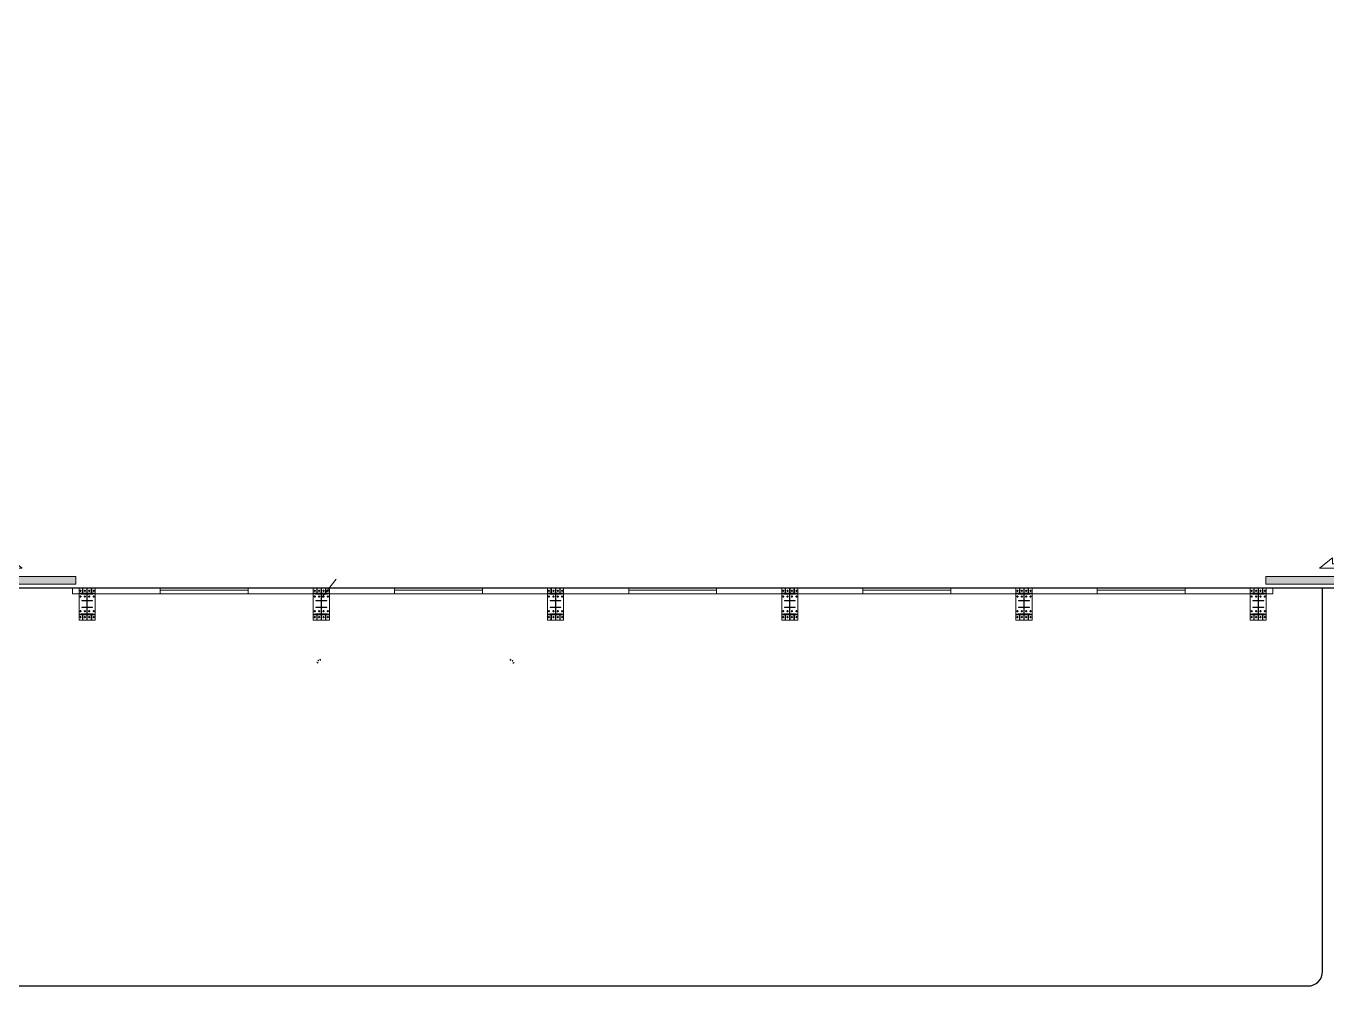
# Model space of a CAD drawing. Extents: x -399171 to -208330, y 1233220 to 1338350.
# Drawn here: x -349220 to -304787, y 1253300 to 1286092 of the extents above; entities that cross this region are included whole.
import ezdxf

# ---------------------------------------------------------------- set-up
doc = ezdxf.new("R2010")
doc.units = 0
for name, pattern in [('AM_ISO08W050', [18, 12, -1.5, 3, -1.5]), ('XKITLINE00', [0]), ('XKITLINE01', [4, 1, -1, 1, -1])]:
    doc.linetypes.add(name, pattern=pattern)
doc.layers.add('4', color=4, linetype='Continuous')
doc.layers.add('Road - Đường', color=4, linetype='Continuous')
for name, color, linetype, lineweight in [('AM_7', 4, 'AM_ISO08W050', 25), ('Bolt', 1, 'Continuous', 0), ('DTHAY', 4, 'Continuous', 20), ('KICH THUOC', 8, 'Continuous', 9), ('Part', 1, 'Continuous', 0), ('Part mark', 1, 'Continuous', 0), ('text', 3, 'Continuous', 5)]:
    doc.layers.add(name, color=color, linetype=linetype, lineweight=lineweight)

# ---------------------------------------------------------------- blocks, each defined once
blk = doc.blocks.new('zw$9178')
at = {"layer": '4', "color": 2}
for p, q in [((66319, 3700), (66319, 16800)), ((21555, 3200), (65819, 3200))]:
    blk.add_line(p, q, dxfattribs=at)
blk.add_arc((65819, 3700), 500, 270, 0, dxfattribs=at)
blk = doc.blocks.new('mat bang cua day khung thep')
at = {"layer": 'KICH THUOC', "ltscale": 5}
h = blk.add_hatch(color=256, dxfattribs=at)
h.set_gradient(color1=(0, 0, 255), one_color=1, tint=1)
h.paths.add_polyline_path([(0, 3372), (-250, 3372), (-250, 611), (0, 611)])
h = blk.add_hatch(color=256, dxfattribs=at)
h.set_gradient(color1=(0, 0, 255), one_color=1, tint=1)
h.paths.add_polyline_path([(0, -728), (-250, -728), (-250, -3488), (0, -3488)])
at = {"layer": 'DTHAY', "ltscale": 5}
for p, q in [((-250, 3372), (-250, 611)), ((-250, 3372), (0, 3372)), ((0, 3372), (0, 611)), ((-518, 1668), (-839, 1252)), ((-518, 177), (-518, 1668)), ((-839, 1252), (-648, 1252)), ((-648, 1252), (-648, 177)), ((-250, 611), (0, 611)), ((-648, 177), (-518, 177)), ((-648, -1369), (-648, -293)), ((-648, -293), (-518, -293)), ((-518, -293), (-518, -1784)), ((-250, -3488), (-250, -728)), ((-250, -728), (0, -728)), ((0, -3488), (0, -728)), ((-518, -1784), (-839, -1369)), ((-839, -1369), (-648, -1369)), ((-250, -3488), (0, -3488))]:
    blk.add_line(p, q, dxfattribs=at)
blk = doc.blocks.new('678')
at = {"layer": 'Bolt', "color": 7, "linetype": 'XKITLINE00', "lineweight": 0}
for p, q in [((-1058491, -34765), (-1058425, -34765)), ((-1058491, -34965), (-1058425, -34965)), ((-1058458, -34732), (-1058458, -34798)), ((-1058458, -34932), (-1058458, -34998)), ((-1058341, -34765), (-1058275, -34765)), ((-1058341, -34965), (-1058275, -34965)), ((-1058308, -34732), (-1058308, -34798)), ((-1058308, -34932), (-1058308, -34998)), ((-1058191, -34765), (-1058125, -34765)), ((-1058191, -34965), (-1058125, -34965)), ((-1058158, -34732), (-1058158, -34798)), ((-1058158, -34932), (-1058158, -34998)), ((-1058041, -34765), (-1057975, -34765)), ((-1058041, -34965), (-1057975, -34965)), ((-1058008, -34732), (-1058008, -34798)), ((-1058008, -34932), (-1058008, -34998)), ((-1050491, -34765), (-1050425, -34765)), ((-1050491, -34965), (-1050425, -34965)), ((-1050458, -34732), (-1050458, -34798)), ((-1050458, -34932), (-1050458, -34998)), ((-1050341, -34765), (-1050275, -34765)), ((-1050341, -34965), (-1050275, -34965)), ((-1050308, -34732), (-1050308, -34798)), ((-1050308, -34932), (-1050308, -34998)), ((-1050191, -34765), (-1050125, -34765)), ((-1050191, -34965), (-1050125, -34965)), ((-1050158, -34732), (-1050158, -34798)), ((-1050158, -34932), (-1050158, -34998)), ((-1050041, -34765), (-1049975, -34765)), ((-1050041, -34965), (-1049975, -34965)), ((-1050008, -34732), (-1050008, -34798)), ((-1050008, -34932), (-1050008, -34998)), ((-1042491, -34765), (-1042425, -34765)), ((-1042491, -34965), (-1042425, -34965)), ((-1042458, -34732), (-1042458, -34798)), ((-1042458, -34932), (-1042458, -34998)), ((-1042341, -34765), (-1042275, -34765)), ((-1042341, -34965), (-1042275, -34965)), ((-1042308, -34732), (-1042308, -34798)), ((-1042308, -34932), (-1042308, -34998)), ((-1042191, -34765), (-1042125, -34765)), ((-1042191, -34965), (-1042125, -34965)), ((-1042158, -34732), (-1042158, -34798)), ((-1042158, -34932), (-1042158, -34998)), ((-1042041, -34765), (-1041975, -34765)), ((-1042041, -34965), (-1041975, -34965)), ((-1042008, -34732), (-1042008, -34798)), ((-1042008, -34932), (-1042008, -34998)), ((-1034491, -34765), (-1034425, -34765)), ((-1034491, -34965), (-1034425, -34965)), ((-1034458, -34732), (-1034458, -34798)), ((-1034458, -34932), (-1034458, -34998)), ((-1034341, -34765), (-1034275, -34765)), ((-1034341, -34965), (-1034275, -34965)), ((-1034308, -34732), (-1034308, -34798)), ((-1034308, -34932), (-1034308, -34998)), ((-1034191, -34765), (-1034125, -34765)), ((-1034191, -34965), (-1034125, -34965)), ((-1034158, -34732), (-1034158, -34798)), ((-1034158, -34932), (-1034158, -34998)), ((-1034041, -34765), (-1033975, -34765)), ((-1034041, -34965), (-1033975, -34965)), ((-1034008, -34732), (-1034008, -34798)), ((-1034008, -34932), (-1034008, -34998)), ((-1026491, -34765), (-1026425, -34765)), ((-1026491, -34965), (-1026425, -34965)), ((-1026458, -34732), (-1026458, -34798)), ((-1026458, -34932), (-1026458, -34998)), ((-1026341, -34765), (-1026275, -34765)), ((-1026341, -34965), (-1026275, -34965)), ((-1026308, -34732), (-1026308, -34798)), ((-1026308, -34932), (-1026308, -34998)), ((-1026191, -34765), (-1026125, -34765)), ((-1026191, -34965), (-1026125, -34965)), ((-1026158, -34732), (-1026158, -34798)), ((-1026158, -34932), (-1026158, -34998)), ((-1026041, -34765), (-1025975, -34765)), ((-1026041, -34965), (-1025975, -34965)), ((-1026008, -34732), (-1026008, -34798)), ((-1026008, -34932), (-1026008, -34998)), ((-1018491, -34765), (-1018425, -34765)), ((-1018491, -34965), (-1018425, -34965)), ((-1018458, -34732), (-1018458, -34798)), ((-1018458, -34932), (-1018458, -34998)), ((-1018341, -34765), (-1018275, -34765)), ((-1018341, -34965), (-1018275, -34965)), ((-1018308, -34732), (-1018308, -34798)), ((-1018308, -34932), (-1018308, -34998)), ((-1018191, -34765), (-1018125, -34765)), ((-1018191, -34965), (-1018125, -34965)), ((-1018158, -34732), (-1018158, -34798)), ((-1018158, -34932), (-1018158, -34998)), ((-1018041, -34765), (-1017975, -34765)), ((-1018041, -34965), (-1017975, -34965)), ((-1018008, -34732), (-1018008, -34798)), ((-1018008, -34932), (-1018008, -34998)), ((-1058491, -35465), (-1058425, -35465)), ((-1058458, -35432), (-1058458, -35498)), ((-1058341, -35465), (-1058275, -35465)), ((-1058308, -35432), (-1058308, -35498)), ((-1058191, -35465), (-1058125, -35465)), ((-1058158, -35432), (-1058158, -35498)), ((-1058041, -35465), (-1057975, -35465)), ((-1058008, -35432), (-1058008, -35498)), ((-1050491, -35465), (-1050425, -35465)), ((-1050458, -35432), (-1050458, -35498)), ((-1050341, -35465), (-1050275, -35465)), ((-1050308, -35432), (-1050308, -35498)), ((-1050191, -35465), (-1050125, -35465)), ((-1050158, -35432), (-1050158, -35498)), ((-1050041, -35465), (-1049975, -35465)), ((-1050008, -35432), (-1050008, -35498)), ((-1042491, -35465), (-1042425, -35465)), ((-1042458, -35432), (-1042458, -35498)), ((-1042341, -35465), (-1042275, -35465)), ((-1042308, -35432), (-1042308, -35498)), ((-1042191, -35465), (-1042125, -35465)), ((-1042158, -35432), (-1042158, -35498)), ((-1042041, -35465), (-1041975, -35465)), ((-1042008, -35432), (-1042008, -35498)), ((-1034491, -35465), (-1034425, -35465)), ((-1034458, -35432), (-1034458, -35498)), ((-1034341, -35465), (-1034275, -35465)), ((-1034308, -35432), (-1034308, -35498)), ((-1034191, -35465), (-1034125, -35465)), ((-1034158, -35432), (-1034158, -35498)), ((-1034041, -35465), (-1033975, -35465)), ((-1034008, -35432), (-1034008, -35498)), ((-1026491, -35465), (-1026425, -35465)), ((-1026458, -35432), (-1026458, -35498)), ((-1026341, -35465), (-1026275, -35465)), ((-1026308, -35432), (-1026308, -35498)), ((-1026191, -35465), (-1026125, -35465)), ((-1026158, -35432), (-1026158, -35498)), ((-1026041, -35465), (-1025975, -35465)), ((-1026008, -35432), (-1026008, -35498)), ((-1018491, -35465), (-1018425, -35465)), ((-1018458, -35432), (-1018458, -35498)), ((-1018341, -35465), (-1018275, -35465)), ((-1018308, -35432), (-1018308, -35498)), ((-1018191, -35465), (-1018125, -35465)), ((-1018158, -35432), (-1018158, -35498)), ((-1018041, -35465), (-1017975, -35465)), ((-1018008, -35432), (-1018008, -35498)), ((-1058491, -35665), (-1058425, -35665)), ((-1058458, -35632), (-1058458, -35698)), ((-1058341, -35665), (-1058275, -35665)), ((-1058308, -35632), (-1058308, -35698)), ((-1058191, -35665), (-1058125, -35665)), ((-1058158, -35632), (-1058158, -35698)), ((-1058041, -35665), (-1057975, -35665)), ((-1058008, -35632), (-1058008, -35698)), ((-1050491, -35665), (-1050425, -35665)), ((-1050458, -35632), (-1050458, -35698)), ((-1050341, -35665), (-1050275, -35665)), ((-1050308, -35632), (-1050308, -35698)), ((-1050191, -35665), (-1050125, -35665)), ((-1050158, -35632), (-1050158, -35698)), ((-1050041, -35665), (-1049975, -35665)), ((-1050008, -35632), (-1050008, -35698)), ((-1042491, -35665), (-1042425, -35665)), ((-1042458, -35632), (-1042458, -35698)), ((-1042341, -35665), (-1042275, -35665)), ((-1042308, -35632), (-1042308, -35698)), ((-1042191, -35665), (-1042125, -35665)), ((-1042158, -35632), (-1042158, -35698)), ((-1042041, -35665), (-1041975, -35665)), ((-1042008, -35632), (-1042008, -35698)), ((-1034491, -35665), (-1034425, -35665)), ((-1034458, -35632), (-1034458, -35698)), ((-1034341, -35665), (-1034275, -35665)), ((-1034308, -35632), (-1034308, -35698)), ((-1034191, -35665), (-1034125, -35665)), ((-1034158, -35632), (-1034158, -35698)), ((-1034041, -35665), (-1033975, -35665)), ((-1034008, -35632), (-1034008, -35698)), ((-1026491, -35665), (-1026425, -35665)), ((-1026458, -35632), (-1026458, -35698)), ((-1026341, -35665), (-1026275, -35665)), ((-1026308, -35632), (-1026308, -35698)), ((-1026191, -35665), (-1026125, -35665)), ((-1026158, -35632), (-1026158, -35698)), ((-1026041, -35665), (-1025975, -35665)), ((-1026008, -35632), (-1026008, -35698)), ((-1018491, -35665), (-1018425, -35665)), ((-1018458, -35632), (-1018458, -35698)), ((-1018341, -35665), (-1018275, -35665)), ((-1018308, -35632), (-1018308, -35698)), ((-1018191, -35665), (-1018125, -35665)), ((-1018158, -35632), (-1018158, -35698)), ((-1018041, -35665), (-1017975, -35665)), ((-1018008, -35632), (-1018008, -35698))]:
    blk.add_line(p, q, dxfattribs=at)
for centre in [(-1058458, -34765), (-1058458, -34965), (-1058308, -34765), (-1058308, -34965), (-1058158, -34765), (-1058158, -34965), (-1058008, -34765), (-1058008, -34965), (-1050458, -34765), (-1050458, -34965), (-1050308, -34765), (-1050308, -34965), (-1050158, -34765), (-1050158, -34965), (-1050008, -34765), (-1050008, -34965), (-1042458, -34765), (-1042458, -34965), (-1042308, -34765), (-1042308, -34965), (-1042158, -34765), (-1042158, -34965), (-1042008, -34765), (-1042008, -34965), (-1034458, -34765), (-1034458, -34965), (-1034308, -34765), (-1034308, -34965), (-1034158, -34765), (-1034158, -34965), (-1034008, -34765), (-1034008, -34965), (-1026458, -34765), (-1026458, -34965), (-1026308, -34765), (-1026308, -34965), (-1026158, -34765), (-1026158, -34965), (-1026008, -34765), (-1026008, -34965), (-1018458, -34765), (-1018458, -34965), (-1018308, -34765), (-1018308, -34965), (-1018158, -34765), (-1018158, -34965), (-1018008, -34765), (-1018008, -34965), (-1058458, -35465), (-1058308, -35465), (-1058158, -35465), (-1058008, -35465), (-1050458, -35465), (-1050308, -35465), (-1050158, -35465), (-1050008, -35465), (-1042458, -35465), (-1042308, -35465), (-1042158, -35465), (-1042008, -35465), (-1034458, -35465), (-1034308, -35465), (-1034158, -35465), (-1034008, -35465), (-1026458, -35465), (-1026308, -35465), (-1026158, -35465), (-1026008, -35465), (-1018458, -35465), (-1018308, -35465), (-1018158, -35465), (-1018008, -35465), (-1058458, -35665), (-1058308, -35665), (-1058158, -35665), (-1058008, -35665), (-1050458, -35665), (-1050308, -35665), (-1050158, -35665), (-1050008, -35665), (-1042458, -35665), (-1042308, -35665), (-1042158, -35665), (-1042008, -35665), (-1034458, -35665), (-1034308, -35665), (-1034158, -35665), (-1034008, -35665), (-1026458, -35665), (-1026308, -35665), (-1026158, -35665), (-1026008, -35665), (-1018458, -35665), (-1018308, -35665), (-1018158, -35665), (-1018008, -35665)]:
    blk.add_circle(centre, 16.5, dxfattribs=at)
at = {"layer": 'DTHAY', "ltscale": 4}
for p, q in [((-1058733, -34665), (-1055733, -34665)), ((-1058733, -34665), (-1058733, -34865)), ((-1058733, -34865), (-1055733, -34865)), ((-1052733, -34665), (-1047733, -34665)), ((-1052733, -34865), (-1047733, -34865)), ((-1044733, -34665), (-1039733, -34665)), ((-1044733, -34865), (-1039733, -34865)), ((-1036733, -34665), (-1031733, -34665)), ((-1036733, -34865), (-1031733, -34865)), ((-1028733, -34665), (-1023733, -34665)), ((-1028733, -34865), (-1023733, -34865)), ((-1020733, -34665), (-1017733, -34665)), ((-1020733, -34865), (-1017733, -34865))]:
    blk.add_line(p, q, dxfattribs=at)
at = {"layer": 'DTHAY', "ltscale": 0.2}
for p, q in [((-1055733, -34865), (-1055733, -34665)), ((-1052733, -34865), (-1052733, -34665)), ((-1047733, -34865), (-1047733, -34665)), ((-1044733, -34865), (-1044733, -34665)), ((-1039733, -34865), (-1039733, -34665)), ((-1036733, -34865), (-1036733, -34665)), ((-1031733, -34865), (-1031733, -34665)), ((-1031733, -34865), (-1031733, -34665)), ((-1028733, -34865), (-1028733, -34665)), ((-1023733, -34865), (-1023733, -34665)), ((-1023733, -34865), (-1023733, -34665)), ((-1020733, -34865), (-1020733, -34665)), ((-1017733, -34865), (-1017733, -34665))]:
    blk.add_line(p, q, dxfattribs=at)
at = {"layer": 'KICH THUOC', "ltscale": 0.2}
for p, q in [((-1055733, -34665), (-1052733, -34665)), ((-1055733, -34740), (-1052733, -34740)), ((-1055733, -34865), (-1052733, -34865)), ((-1047733, -34665), (-1044733, -34665)), ((-1047733, -34740), (-1044733, -34740)), ((-1047733, -34865), (-1044733, -34865)), ((-1039733, -34665), (-1036733, -34665)), ((-1039733, -34740), (-1036733, -34740)), ((-1039733, -34865), (-1036733, -34865)), ((-1031733, -34665), (-1028733, -34665)), ((-1031733, -34740), (-1028733, -34740)), ((-1031733, -34865), (-1028733, -34865)), ((-1023733, -34665), (-1020733, -34665)), ((-1023733, -34740), (-1020733, -34740)), ((-1023733, -34865), (-1020733, -34865))]:
    blk.add_line(p, q, dxfattribs=at)
at = {"layer": 'Part', "color": 3, "linetype": 'XKITLINE00', "lineweight": 0}
for p, q in [((-1058508, -34665), (-1058390, -34665)), ((-1058508, -34665), (-1058508, -34845)), ((-1058508, -34865), (-1058508, -34845)), ((-1058508, -34845), (-1057958, -34845)), ((-1058508, -34865), (-1058508, -35565)), ((-1058508, -34865), (-1057958, -34865)), ((-1058433, -34865), (-1058033, -34865)), ((-1058433, -34879), (-1058433, -34865)), ((-1058033, -34879), (-1058433, -34879)), ((-1058418, -35093), (-1058238, -35093)), ((-1058418, -35093), (-1058418, -35107)), ((-1058390, -34665), (-1058376, -34665)), ((-1058390, -34665), (-1058390, -34845)), ((-1058390, -34769), (-1058376, -34769)), ((-1058390, -34845), (-1058376, -34845)), ((-1058376, -34665), (-1058240, -34665)), ((-1058376, -34665), (-1058376, -34845)), ((-1058314, -35107), (-1058314, -35093)), ((-1058240, -34665), (-1058226, -34665)), ((-1058240, -34665), (-1058240, -34845)), ((-1058240, -34769), (-1058226, -34769)), ((-1058240, -34845), (-1058226, -34845)), ((-1058238, -35551), (-1058238, -34879)), ((-1058238, -34879), (-1058228, -34879)), ((-1058238, -35093), (-1058238, -35107)), ((-1058228, -34879), (-1058228, -35551)), ((-1058048, -35093), (-1058228, -35093)), ((-1058228, -35107), (-1058228, -35093)), ((-1058226, -34665), (-1058090, -34665)), ((-1058226, -34665), (-1058226, -34845)), ((-1058152, -35107), (-1058152, -35093)), ((-1058090, -34665), (-1058076, -34665)), ((-1058090, -34665), (-1058090, -34845)), ((-1058090, -34769), (-1058076, -34769)), ((-1058090, -34845), (-1058076, -34845)), ((-1058076, -34665), (-1057958, -34665)), ((-1058076, -34665), (-1058076, -34845)), ((-1058048, -35093), (-1058048, -35107)), ((-1058033, -34865), (-1058033, -34879)), ((-1057958, -34665), (-1057958, -34845)), ((-1057958, -34865), (-1057958, -34845)), ((-1057958, -34865), (-1057958, -35565)), ((-1050508, -34665), (-1050390, -34665)), ((-1050508, -34665), (-1050508, -34845)), ((-1050508, -34865), (-1050508, -34845)), ((-1050508, -34845), (-1049958, -34845)), ((-1050508, -34865), (-1049958, -34865)), ((-1050508, -34865), (-1050508, -35565)), ((-1050433, -34865), (-1050033, -34865)), ((-1050433, -34879), (-1050433, -34865)), ((-1050033, -34879), (-1050433, -34879)), ((-1050418, -35093), (-1050238, -35093)), ((-1050418, -35093), (-1050418, -35107)), ((-1050390, -34665), (-1050376, -34665)), ((-1050390, -34665), (-1050390, -34845)), ((-1050390, -34769), (-1050376, -34769)), ((-1050390, -34845), (-1050376, -34845)), ((-1050376, -34665), (-1050376, -34845)), ((-1050376, -34665), (-1050240, -34665)), ((-1050314, -35107), (-1050314, -35093)), ((-1050240, -34665), (-1050226, -34665)), ((-1050240, -34665), (-1050240, -34845)), ((-1050240, -34769), (-1050226, -34769)), ((-1050240, -34845), (-1050226, -34845)), ((-1050238, -35551), (-1050238, -34879)), ((-1050238, -34879), (-1050228, -34879)), ((-1050238, -35093), (-1050238, -35107)), ((-1050228, -34879), (-1050228, -35551)), ((-1050048, -35093), (-1050228, -35093)), ((-1050228, -35107), (-1050228, -35093)), ((-1050226, -34665), (-1050226, -34845)), ((-1050226, -34665), (-1050090, -34665)), ((-1050152, -35107), (-1050152, -35093)), ((-1050090, -34665), (-1050076, -34665)), ((-1050090, -34665), (-1050090, -34845)), ((-1050090, -34769), (-1050076, -34769)), ((-1050090, -34845), (-1050076, -34845)), ((-1050076, -34665), (-1050076, -34845)), ((-1050076, -34665), (-1049958, -34665)), ((-1050048, -35093), (-1050048, -35107)), ((-1050033, -34865), (-1050033, -34879)), ((-1049958, -34665), (-1049958, -34845)), ((-1049958, -34865), (-1049958, -34845)), ((-1049958, -34865), (-1049958, -35565)), ((-1042508, -34665), (-1042390, -34665)), ((-1042508, -34665), (-1042508, -34845)), ((-1042508, -34865), (-1042508, -34845)), ((-1042508, -34845), (-1041958, -34845)), ((-1042508, -34865), (-1042508, -35565)), ((-1042508, -34865), (-1041958, -34865)), ((-1042433, -34865), (-1042033, -34865)), ((-1042433, -34879), (-1042433, -34865)), ((-1042033, -34879), (-1042433, -34879)), ((-1042418, -35093), (-1042238, -35093)), ((-1042418, -35093), (-1042418, -35107)), ((-1042390, -34665), (-1042376, -34665)), ((-1042390, -34665), (-1042390, -34845)), ((-1042390, -34769), (-1042376, -34769)), ((-1042390, -34845), (-1042376, -34845)), ((-1042376, -34665), (-1042240, -34665)), ((-1042376, -34665), (-1042376, -34845)), ((-1042314, -35107), (-1042314, -35093)), ((-1042240, -34665), (-1042226, -34665)), ((-1042240, -34665), (-1042240, -34845)), ((-1042240, -34769), (-1042226, -34769)), ((-1042240, -34845), (-1042226, -34845)), ((-1042238, -35551), (-1042238, -34879)), ((-1042238, -34879), (-1042228, -34879)), ((-1042238, -35093), (-1042238, -35107)), ((-1042228, -34879), (-1042228, -35551)), ((-1042048, -35093), (-1042228, -35093)), ((-1042228, -35107), (-1042228, -35093)), ((-1042226, -34665), (-1042090, -34665)), ((-1042226, -34665), (-1042226, -34845)), ((-1042152, -35107), (-1042152, -35093)), ((-1042090, -34665), (-1042076, -34665)), ((-1042090, -34665), (-1042090, -34845)), ((-1042090, -34769), (-1042076, -34769)), ((-1042090, -34845), (-1042076, -34845)), ((-1042076, -34665), (-1041958, -34665)), ((-1042076, -34665), (-1042076, -34845)), ((-1042048, -35093), (-1042048, -35107)), ((-1042033, -34865), (-1042033, -34879)), ((-1041958, -34665), (-1041958, -34845)), ((-1041958, -34865), (-1041958, -34845)), ((-1041958, -34865), (-1041958, -35565)), ((-1034508, -34665), (-1034390, -34665)), ((-1034508, -34665), (-1034508, -34845)), ((-1034508, -34865), (-1034508, -34845)), ((-1034508, -34845), (-1033958, -34845)), ((-1034508, -34865), (-1034508, -35565)), ((-1034508, -34865), (-1033958, -34865)), ((-1034433, -34865), (-1034033, -34865)), ((-1034433, -34879), (-1034433, -34865)), ((-1034033, -34879), (-1034433, -34879)), ((-1034418, -35093), (-1034238, -35093)), ((-1034418, -35093), (-1034418, -35107)), ((-1034390, -34665), (-1034376, -34665)), ((-1034390, -34665), (-1034390, -34845)), ((-1034390, -34769), (-1034376, -34769)), ((-1034390, -34845), (-1034376, -34845)), ((-1034376, -34665), (-1034376, -34845)), ((-1034376, -34665), (-1034240, -34665)), ((-1034314, -35107), (-1034314, -35093)), ((-1034240, -34665), (-1034226, -34665)), ((-1034240, -34665), (-1034240, -34845)), ((-1034240, -34769), (-1034226, -34769)), ((-1034240, -34845), (-1034226, -34845)), ((-1034238, -35551), (-1034238, -34879)), ((-1034238, -34879), (-1034228, -34879)), ((-1034238, -35093), (-1034238, -35107)), ((-1034228, -34879), (-1034228, -35551)), ((-1034048, -35093), (-1034228, -35093)), ((-1034228, -35107), (-1034228, -35093)), ((-1034226, -34665), (-1034226, -34845)), ((-1034226, -34665), (-1034090, -34665)), ((-1034152, -35107), (-1034152, -35093)), ((-1034090, -34665), (-1034076, -34665)), ((-1034090, -34665), (-1034090, -34845)), ((-1034090, -34769), (-1034076, -34769)), ((-1034090, -34845), (-1034076, -34845)), ((-1034076, -34665), (-1034076, -34845)), ((-1034076, -34665), (-1033958, -34665)), ((-1034048, -35093), (-1034048, -35107)), ((-1034033, -34865), (-1034033, -34879)), ((-1033958, -34665), (-1033958, -34845)), ((-1033958, -34865), (-1033958, -34845)), ((-1033958, -34865), (-1033958, -35565)), ((-1026508, -34665), (-1026390, -34665)), ((-1026508, -34665), (-1026508, -34845)), ((-1026508, -34865), (-1026508, -34845)), ((-1026508, -34845), (-1025958, -34845)), ((-1026508, -34865), (-1026508, -35565)), ((-1026508, -34865), (-1025958, -34865)), ((-1026433, -34865), (-1026033, -34865)), ((-1026433, -34879), (-1026433, -34865)), ((-1026033, -34879), (-1026433, -34879)), ((-1026418, -35093), (-1026238, -35093)), ((-1026418, -35093), (-1026418, -35107)), ((-1026390, -34665), (-1026376, -34665)), ((-1026390, -34665), (-1026390, -34845)), ((-1026390, -34769), (-1026376, -34769)), ((-1026390, -34845), (-1026376, -34845)), ((-1026376, -34665), (-1026240, -34665)), ((-1026376, -34665), (-1026376, -34845)), ((-1026314, -35107), (-1026314, -35093)), ((-1026240, -34665), (-1026226, -34665)), ((-1026240, -34665), (-1026240, -34845)), ((-1026240, -34769), (-1026226, -34769)), ((-1026240, -34845), (-1026226, -34845)), ((-1026238, -35551), (-1026238, -34879)), ((-1026238, -34879), (-1026228, -34879)), ((-1026238, -35093), (-1026238, -35107)), ((-1026228, -34879), (-1026228, -35551)), ((-1026048, -35093), (-1026228, -35093)), ((-1026228, -35107), (-1026228, -35093)), ((-1026226, -34665), (-1026090, -34665)), ((-1026226, -34665), (-1026226, -34845)), ((-1026152, -35107), (-1026152, -35093)), ((-1026090, -34665), (-1026076, -34665)), ((-1026090, -34665), (-1026090, -34845)), ((-1026090, -34769), (-1026076, -34769)), ((-1026090, -34845), (-1026076, -34845)), ((-1026076, -34665), (-1025958, -34665)), ((-1026076, -34665), (-1026076, -34845)), ((-1026048, -35093), (-1026048, -35107)), ((-1026033, -34865), (-1026033, -34879)), ((-1025958, -34665), (-1025958, -34845)), ((-1025958, -34865), (-1025958, -34845)), ((-1025958, -34865), (-1025958, -35565)), ((-1018508, -34665), (-1018508, -34845)), ((-1018390, -34665), (-1018508, -34665)), ((-1018508, -34865), (-1018508, -34845)), ((-1018508, -34845), (-1017958, -34845)), ((-1018508, -34865), (-1018508, -35565)), ((-1018508, -34865), (-1017958, -34865)), ((-1018433, -34879), (-1018433, -34865)), ((-1018433, -34865), (-1018033, -34865)), ((-1018033, -34879), (-1018433, -34879)), ((-1018418, -35107), (-1018418, -35093)), ((-1018418, -35093), (-1018238, -35093)), ((-1018390, -34845), (-1018390, -34665)), ((-1018390, -34665), (-1018376, -34665)), ((-1018390, -34769), (-1018376, -34769)), ((-1018376, -34845), (-1018390, -34845)), ((-1018240, -34665), (-1018376, -34665)), ((-1018376, -34665), (-1018376, -34845)), ((-1018314, -35107), (-1018314, -35093)), ((-1018240, -34845), (-1018240, -34665)), ((-1018240, -34665), (-1018226, -34665)), ((-1018240, -34769), (-1018226, -34769)), ((-1018226, -34845), (-1018240, -34845)), ((-1018228, -34879), (-1018238, -34879)), ((-1018238, -34879), (-1018238, -35551)), ((-1018238, -35093), (-1018238, -35107)), ((-1018228, -34879), (-1018228, -35551)), ((-1018048, -35093), (-1018228, -35093)), ((-1018228, -35093), (-1018228, -35107)), ((-1018090, -34665), (-1018226, -34665)), ((-1018226, -34665), (-1018226, -34845)), ((-1018152, -35107), (-1018152, -35093)), ((-1018090, -34845), (-1018090, -34665)), ((-1018090, -34665), (-1018076, -34665)), ((-1018090, -34769), (-1018076, -34769)), ((-1018076, -34845), (-1018090, -34845)), ((-1017958, -34665), (-1018076, -34665)), ((-1018076, -34665), (-1018076, -34845)), ((-1018048, -35107), (-1018048, -35093)), ((-1018033, -34865), (-1018033, -34879)), ((-1017958, -34665), (-1017958, -34845)), ((-1017958, -34865), (-1017958, -34845)), ((-1017958, -34865), (-1017958, -35565)), ((-1058238, -35107), (-1058418, -35107)), ((-1058418, -35323), (-1058238, -35323)), ((-1058418, -35323), (-1058418, -35337)), ((-1058238, -35337), (-1058418, -35337)), ((-1058314, -35337), (-1058314, -35323)), ((-1058238, -35323), (-1058238, -35337)), ((-1058048, -35107), (-1058228, -35107)), ((-1058048, -35323), (-1058228, -35323)), ((-1058228, -35337), (-1058228, -35323)), ((-1058048, -35337), (-1058228, -35337)), ((-1058152, -35337), (-1058152, -35323)), ((-1058048, -35323), (-1058048, -35337)), ((-1050238, -35107), (-1050418, -35107)), ((-1050418, -35323), (-1050238, -35323)), ((-1050418, -35323), (-1050418, -35337)), ((-1050238, -35337), (-1050418, -35337)), ((-1050314, -35337), (-1050314, -35323)), ((-1050238, -35323), (-1050238, -35337)), ((-1050048, -35107), (-1050228, -35107)), ((-1050048, -35323), (-1050228, -35323)), ((-1050228, -35337), (-1050228, -35323)), ((-1050048, -35337), (-1050228, -35337)), ((-1050152, -35337), (-1050152, -35323)), ((-1050048, -35323), (-1050048, -35337)), ((-1042238, -35107), (-1042418, -35107)), ((-1042418, -35323), (-1042238, -35323)), ((-1042418, -35323), (-1042418, -35337)), ((-1042238, -35337), (-1042418, -35337)), ((-1042314, -35337), (-1042314, -35323)), ((-1042238, -35323), (-1042238, -35337)), ((-1042048, -35107), (-1042228, -35107)), ((-1042048, -35323), (-1042228, -35323)), ((-1042228, -35337), (-1042228, -35323)), ((-1042048, -35337), (-1042228, -35337)), ((-1042152, -35337), (-1042152, -35323)), ((-1042048, -35323), (-1042048, -35337)), ((-1034238, -35107), (-1034418, -35107)), ((-1034418, -35323), (-1034238, -35323)), ((-1034418, -35323), (-1034418, -35337)), ((-1034238, -35337), (-1034418, -35337)), ((-1034314, -35337), (-1034314, -35323)), ((-1034238, -35323), (-1034238, -35337)), ((-1034048, -35107), (-1034228, -35107)), ((-1034048, -35323), (-1034228, -35323)), ((-1034228, -35337), (-1034228, -35323)), ((-1034048, -35337), (-1034228, -35337)), ((-1034152, -35337), (-1034152, -35323)), ((-1034048, -35323), (-1034048, -35337)), ((-1026238, -35107), (-1026418, -35107)), ((-1026418, -35323), (-1026238, -35323)), ((-1026418, -35323), (-1026418, -35337)), ((-1026238, -35337), (-1026418, -35337)), ((-1026314, -35337), (-1026314, -35323)), ((-1026238, -35323), (-1026238, -35337)), ((-1026048, -35107), (-1026228, -35107)), ((-1026048, -35323), (-1026228, -35323)), ((-1026228, -35337), (-1026228, -35323)), ((-1026048, -35337), (-1026228, -35337)), ((-1026152, -35337), (-1026152, -35323)), ((-1026048, -35323), (-1026048, -35337)), ((-1018238, -35107), (-1018418, -35107)), ((-1018418, -35337), (-1018418, -35323)), ((-1018418, -35323), (-1018238, -35323)), ((-1018238, -35337), (-1018418, -35337)), ((-1018314, -35337), (-1018314, -35323)), ((-1018238, -35323), (-1018238, -35337)), ((-1018048, -35107), (-1018228, -35107)), ((-1018048, -35323), (-1018228, -35323)), ((-1018228, -35323), (-1018228, -35337)), ((-1018048, -35337), (-1018228, -35337)), ((-1018152, -35337), (-1018152, -35323)), ((-1018048, -35337), (-1018048, -35323)), ((-1058508, -35585), (-1058508, -35565)), ((-1058508, -35565), (-1057958, -35565)), ((-1058508, -35585), (-1057958, -35585)), ((-1058508, -35585), (-1058508, -35765)), ((-1058508, -35765), (-1058390, -35765)), ((-1058433, -35551), (-1058433, -35565)), ((-1058433, -35551), (-1058033, -35551)), ((-1058433, -35565), (-1058033, -35565)), ((-1058390, -35585), (-1058376, -35585)), ((-1058390, -35585), (-1058390, -35765)), ((-1058390, -35661), (-1058376, -35661)), ((-1058390, -35765), (-1058376, -35765)), ((-1058376, -35585), (-1058376, -35765)), ((-1058376, -35765), (-1058240, -35765)), ((-1058240, -35585), (-1058226, -35585)), ((-1058240, -35585), (-1058240, -35765)), ((-1058240, -35661), (-1058226, -35661)), ((-1058240, -35765), (-1058226, -35765)), ((-1058228, -35551), (-1058238, -35551)), ((-1058226, -35585), (-1058226, -35765)), ((-1058226, -35765), (-1058090, -35765)), ((-1058090, -35585), (-1058076, -35585)), ((-1058090, -35585), (-1058090, -35765)), ((-1058090, -35661), (-1058076, -35661)), ((-1058090, -35765), (-1058076, -35765)), ((-1058076, -35585), (-1058076, -35765)), ((-1058076, -35765), (-1057958, -35765)), ((-1058033, -35551), (-1058033, -35565)), ((-1057958, -35585), (-1057958, -35565)), ((-1057958, -35585), (-1057958, -35765)), ((-1050508, -35585), (-1050508, -35565)), ((-1050508, -35565), (-1049958, -35565)), ((-1050508, -35585), (-1049958, -35585)), ((-1050508, -35585), (-1050508, -35765)), ((-1050508, -35765), (-1050390, -35765)), ((-1050433, -35551), (-1050433, -35565)), ((-1050433, -35551), (-1050033, -35551)), ((-1050433, -35565), (-1050033, -35565)), ((-1050390, -35585), (-1050376, -35585)), ((-1050390, -35585), (-1050390, -35765)), ((-1050390, -35661), (-1050376, -35661)), ((-1050390, -35765), (-1050376, -35765)), ((-1050376, -35585), (-1050376, -35765)), ((-1050376, -35765), (-1050240, -35765)), ((-1050240, -35585), (-1050226, -35585)), ((-1050240, -35585), (-1050240, -35765)), ((-1050240, -35661), (-1050226, -35661)), ((-1050240, -35765), (-1050226, -35765)), ((-1050228, -35551), (-1050238, -35551)), ((-1050226, -35585), (-1050226, -35765)), ((-1050226, -35765), (-1050090, -35765)), ((-1050090, -35585), (-1050076, -35585)), ((-1050090, -35585), (-1050090, -35765)), ((-1050090, -35661), (-1050076, -35661)), ((-1050090, -35765), (-1050076, -35765)), ((-1050076, -35585), (-1050076, -35765)), ((-1050076, -35765), (-1049958, -35765)), ((-1050033, -35551), (-1050033, -35565)), ((-1049958, -35585), (-1049958, -35565)), ((-1049958, -35585), (-1049958, -35765)), ((-1042508, -35585), (-1042508, -35565)), ((-1042508, -35565), (-1041958, -35565)), ((-1042508, -35585), (-1041958, -35585)), ((-1042508, -35585), (-1042508, -35765)), ((-1042508, -35765), (-1042390, -35765)), ((-1042433, -35551), (-1042433, -35565)), ((-1042433, -35551), (-1042033, -35551)), ((-1042433, -35565), (-1042033, -35565)), ((-1042390, -35585), (-1042376, -35585)), ((-1042390, -35585), (-1042390, -35765)), ((-1042390, -35661), (-1042376, -35661)), ((-1042390, -35765), (-1042376, -35765)), ((-1042376, -35585), (-1042376, -35765)), ((-1042376, -35765), (-1042240, -35765)), ((-1042240, -35585), (-1042226, -35585)), ((-1042240, -35585), (-1042240, -35765)), ((-1042240, -35661), (-1042226, -35661)), ((-1042240, -35765), (-1042226, -35765)), ((-1042228, -35551), (-1042238, -35551)), ((-1042226, -35585), (-1042226, -35765)), ((-1042226, -35765), (-1042090, -35765)), ((-1042090, -35585), (-1042076, -35585)), ((-1042090, -35585), (-1042090, -35765)), ((-1042090, -35661), (-1042076, -35661)), ((-1042090, -35765), (-1042076, -35765)), ((-1042076, -35585), (-1042076, -35765)), ((-1042076, -35765), (-1041958, -35765)), ((-1042033, -35551), (-1042033, -35565)), ((-1041958, -35585), (-1041958, -35565)), ((-1041958, -35585), (-1041958, -35765)), ((-1034508, -35585), (-1034508, -35565)), ((-1034508, -35565), (-1033958, -35565)), ((-1034508, -35585), (-1033958, -35585)), ((-1034508, -35585), (-1034508, -35765)), ((-1034508, -35765), (-1034390, -35765)), ((-1034433, -35551), (-1034433, -35565)), ((-1034433, -35551), (-1034033, -35551)), ((-1034433, -35565), (-1034033, -35565)), ((-1034390, -35585), (-1034376, -35585)), ((-1034390, -35585), (-1034390, -35765)), ((-1034390, -35661), (-1034376, -35661)), ((-1034390, -35765), (-1034376, -35765)), ((-1034376, -35585), (-1034376, -35765)), ((-1034376, -35765), (-1034240, -35765)), ((-1034240, -35585), (-1034226, -35585)), ((-1034240, -35585), (-1034240, -35765)), ((-1034240, -35661), (-1034226, -35661)), ((-1034240, -35765), (-1034226, -35765)), ((-1034228, -35551), (-1034238, -35551)), ((-1034226, -35585), (-1034226, -35765)), ((-1034226, -35765), (-1034090, -35765)), ((-1034090, -35585), (-1034076, -35585)), ((-1034090, -35585), (-1034090, -35765)), ((-1034090, -35661), (-1034076, -35661)), ((-1034090, -35765), (-1034076, -35765)), ((-1034076, -35585), (-1034076, -35765)), ((-1034076, -35765), (-1033958, -35765)), ((-1034033, -35551), (-1034033, -35565)), ((-1033958, -35585), (-1033958, -35565)), ((-1033958, -35585), (-1033958, -35765)), ((-1026508, -35585), (-1026508, -35565)), ((-1026508, -35565), (-1025958, -35565)), ((-1026508, -35585), (-1025958, -35585)), ((-1026508, -35585), (-1026508, -35765)), ((-1026508, -35765), (-1026390, -35765)), ((-1026433, -35551), (-1026433, -35565)), ((-1026433, -35551), (-1026033, -35551)), ((-1026433, -35565), (-1026033, -35565)), ((-1026390, -35585), (-1026376, -35585)), ((-1026390, -35585), (-1026390, -35765)), ((-1026390, -35661), (-1026376, -35661)), ((-1026390, -35765), (-1026376, -35765)), ((-1026376, -35585), (-1026376, -35765)), ((-1026376, -35765), (-1026240, -35765)), ((-1026240, -35585), (-1026226, -35585)), ((-1026240, -35585), (-1026240, -35765)), ((-1026240, -35661), (-1026226, -35661)), ((-1026240, -35765), (-1026226, -35765)), ((-1026228, -35551), (-1026238, -35551)), ((-1026226, -35585), (-1026226, -35765)), ((-1026226, -35765), (-1026090, -35765)), ((-1026090, -35585), (-1026076, -35585)), ((-1026090, -35585), (-1026090, -35765)), ((-1026090, -35661), (-1026076, -35661)), ((-1026090, -35765), (-1026076, -35765)), ((-1026076, -35585), (-1026076, -35765)), ((-1026076, -35765), (-1025958, -35765)), ((-1026033, -35551), (-1026033, -35565)), ((-1025958, -35585), (-1025958, -35565)), ((-1025958, -35585), (-1025958, -35765)), ((-1018508, -35585), (-1018508, -35565)), ((-1018508, -35565), (-1017958, -35565)), ((-1018508, -35585), (-1017958, -35585)), ((-1018508, -35585), (-1018508, -35765)), ((-1018390, -35765), (-1018508, -35765)), ((-1018433, -35565), (-1018433, -35551)), ((-1018433, -35551), (-1018033, -35551)), ((-1018033, -35565), (-1018433, -35565)), ((-1018390, -35765), (-1018390, -35585)), ((-1018390, -35585), (-1018376, -35585)), ((-1018390, -35661), (-1018376, -35661)), ((-1018376, -35765), (-1018390, -35765)), ((-1018376, -35765), (-1018376, -35585)), ((-1018240, -35765), (-1018376, -35765)), ((-1018240, -35765), (-1018240, -35585)), ((-1018240, -35585), (-1018226, -35585)), ((-1018240, -35661), (-1018226, -35661)), ((-1018226, -35765), (-1018240, -35765)), ((-1018228, -35551), (-1018238, -35551)), ((-1018226, -35765), (-1018226, -35585)), ((-1018090, -35765), (-1018226, -35765)), ((-1018090, -35765), (-1018090, -35585)), ((-1018090, -35585), (-1018076, -35585)), ((-1018090, -35661), (-1018076, -35661)), ((-1018076, -35765), (-1018090, -35765)), ((-1018076, -35765), (-1018076, -35585)), ((-1017958, -35765), (-1018076, -35765)), ((-1018033, -35551), (-1018033, -35565)), ((-1017958, -35585), (-1017958, -35565)), ((-1017958, -35585), (-1017958, -35765))]:
    blk.add_line(p, q, dxfattribs=at)
at = {"layer": 'Part', "color": 2, "linetype": 'XKITLINE01', "lineweight": 0}
for p, q in [((-1058508, -34845), (-1058508, -34865)), ((-1058390, -34665), (-1058376, -34665)), ((-1058240, -34665), (-1058226, -34665)), ((-1058090, -34665), (-1058076, -34665)), ((-1057958, -34845), (-1057958, -34865)), ((-1050508, -34845), (-1050508, -34865)), ((-1050390, -34665), (-1050376, -34665)), ((-1050240, -34665), (-1050226, -34665)), ((-1050090, -34665), (-1050076, -34665)), ((-1049958, -34845), (-1049958, -34865)), ((-1042508, -34845), (-1042508, -34865)), ((-1042390, -34665), (-1042376, -34665)), ((-1042240, -34665), (-1042226, -34665)), ((-1042090, -34665), (-1042076, -34665)), ((-1041958, -34845), (-1041958, -34865)), ((-1034508, -34845), (-1034508, -34865)), ((-1034390, -34665), (-1034376, -34665)), ((-1034240, -34665), (-1034226, -34665)), ((-1034090, -34665), (-1034076, -34665)), ((-1033958, -34845), (-1033958, -34865)), ((-1026508, -34845), (-1026508, -34865)), ((-1026390, -34665), (-1026376, -34665)), ((-1026240, -34665), (-1026226, -34665)), ((-1026090, -34665), (-1026076, -34665)), ((-1025958, -34845), (-1025958, -34865)), ((-1018508, -34845), (-1018508, -34865)), ((-1018376, -34665), (-1018390, -34665)), ((-1018226, -34665), (-1018240, -34665)), ((-1018076, -34665), (-1018090, -34665)), ((-1017958, -34845), (-1017958, -34865)), ((-1058508, -35565), (-1058508, -35585)), ((-1058390, -35765), (-1058376, -35765)), ((-1058240, -35765), (-1058226, -35765)), ((-1058090, -35765), (-1058076, -35765)), ((-1057958, -35565), (-1057958, -35585)), ((-1050508, -35565), (-1050508, -35585)), ((-1050390, -35765), (-1050376, -35765)), ((-1050240, -35765), (-1050226, -35765)), ((-1050090, -35765), (-1050076, -35765)), ((-1049958, -35565), (-1049958, -35585)), ((-1042508, -35565), (-1042508, -35585)), ((-1042390, -35765), (-1042376, -35765)), ((-1042240, -35765), (-1042226, -35765)), ((-1042090, -35765), (-1042076, -35765)), ((-1041958, -35565), (-1041958, -35585)), ((-1034508, -35565), (-1034508, -35585)), ((-1034390, -35765), (-1034376, -35765)), ((-1034240, -35765), (-1034226, -35765)), ((-1034090, -35765), (-1034076, -35765)), ((-1033958, -35565), (-1033958, -35585)), ((-1026508, -35565), (-1026508, -35585)), ((-1026390, -35765), (-1026376, -35765)), ((-1026240, -35765), (-1026226, -35765)), ((-1026090, -35765), (-1026076, -35765)), ((-1025958, -35565), (-1025958, -35585)), ((-1018508, -35565), (-1018508, -35585)), ((-1018376, -35765), (-1018390, -35765)), ((-1018226, -35765), (-1018240, -35765)), ((-1018076, -35765), (-1018090, -35765)), ((-1017958, -35565), (-1017958, -35585))]:
    blk.add_line(p, q, dxfattribs=at)
at = {"layer": 'Part mark', "color": 4, "linetype": 'XKITLINE00', "lineweight": 0}
blk.add_line((-1050236, -35014), (-1049721, -34372), dxfattribs=at)
at = {"layer": 'KICH THUOC', "ltscale": 0.2, "xscale": -1.071428571420256, "yscale": 1.071428571420256, "zscale": 1.071428571428571, "rotation": 89.99999999999994}
for p in [(-1062359, -34542), (-1014359, -34542)]:
    blk.add_blockref('mat bang cua day khung thep', p, dxfattribs=at)

msp = doc.modelspace()

# ---------------------------------------------------------------- linework, layer by layer
at = {"layer": 'AM_7'}
for p, q in [((-339245, 1264338), (-339293, 1264351)), ((-339214, 1264392), (-339249, 1264427)), ((-339160, 1264423), (-339173, 1264471)), ((-332676, 1264423), (-332663, 1264471)), ((-332622, 1264392), (-332587, 1264427)), ((-332591, 1264338), (-332543, 1264351))]:
    msp.add_line(p, q, dxfattribs=at)
at = {"layer": 'Road - Đường', "color": 6}
msp.add_lwpolyline([(-371458, 1266900), (-274789, 1266900), (-274789, 1284389, 0.414213), (-279789, 1289389), (-347134, 1289389)], format="xyb", dxfattribs=at)

# ---------------------------------------------------------------- block references
at = {"layer": '4'}
msp.add_blockref('zw$9178', (-371259, 1250100), dxfattribs=at)
at = {"layer": 'text'}
msp.add_blockref('678', (711099, 1301565), dxfattribs=at)

doc.saveas('drawing.dxf')
